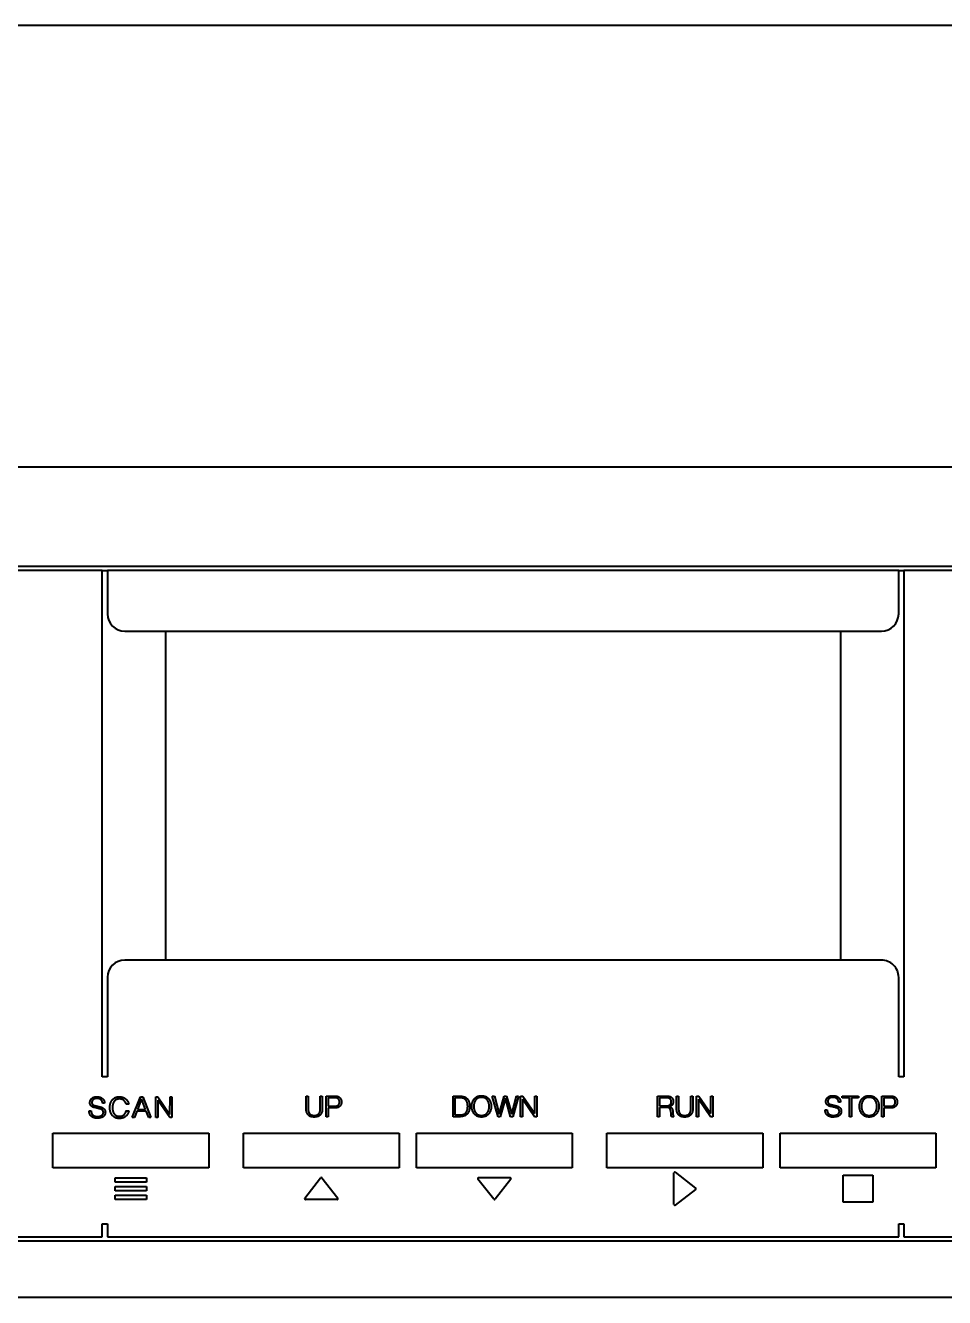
# Model space of a CAD drawing. Header units: millimetres. Extents: x 0 to 3364, y 0 to 2376.
# Drawn here: x 1285.1 to 1391.3, y 1112.7 to 1259.7 of the extents above; entities that cross this region are included whole.
import ezdxf

# ---------------------------------------------------------------- set-up
doc = ezdxf.new("R2010")
doc.units = ezdxf.units.MM
doc.header["$LTSCALE"] = 4
doc.layers.add('가시적인 것(ISO)', color=3, linetype='Continuous', lineweight=40, true_color=0x00ff00)

msp = doc.modelspace()

# ---------------------------------------------------------------- linework, layer by layer
at = {"layer": '가시적인 것(ISO)'}
for p, q in [((1524.3011, 1259.6988), (1172.3011, 1259.6988)), ((1270.3011, 1208.6988), (1475.3011, 1208.6988)), ((1272.8011, 1197.1988), (1472.8011, 1197.1988)), ((1294.0011, 1196.6988), (1275.3011, 1196.6988)), ((1294.0011, 1138.1988), (1294.0011, 1196.6988)), ((1294.0011, 1196.6988), (1294.6011, 1196.6988)), ((1386.0011, 1196.6988), (1294.6011, 1196.6988)), ((1294.6011, 1196.6988), (1294.6011, 1191.6988)), ((1386.0011, 1191.6988), (1386.0011, 1196.6988)), ((1386.0011, 1196.6988), (1386.6011, 1196.6988)), ((1470.3011, 1196.6988), (1386.6011, 1196.6988)), ((1386.6011, 1196.6988), (1386.6011, 1138.1988)), ((1296.6011, 1189.6988), (1384.0011, 1189.6988)), ((1301.3011, 1189.6988), (1301.3011, 1151.7007)), ((1379.3011, 1151.7007), (1379.3011, 1189.6988)), ((1384.0011, 1151.7007), (1296.6011, 1151.7007)), ((1294.6011, 1149.7027), (1294.6011, 1138.1988)), ((1386.0011, 1138.1988), (1386.0011, 1149.7007)), ((1294.6011, 1138.1988), (1294.0011, 1138.1988)), ((1386.6011, 1138.1988), (1386.0011, 1138.1988)), ((1294.2617, 1135.1583), (1294.035, 1135.1583)), ((1297.0686, 1135.031), (1296.767, 1135.031)), ((1297.4682, 1133.4922), (1298.4297, 1135.8749)), ((1298.5465, 1135.648), (1298.0692, 1134.4277)), ((1298.4297, 1135.8749), (1298.6834, 1135.8749)), ((1299.0072, 1134.4277), (1298.5465, 1135.648)), ((1298.6834, 1135.8749), (1299.6182, 1133.4922)), ((1300.1784, 1133.4922), (1300.1784, 1135.8749)), ((1300.1784, 1135.8749), (1300.4319, 1135.8749)), ((1300.4085, 1135.5079), (1300.4052, 1133.4922)), ((1301.7979, 1133.4922), (1300.4085, 1135.5079)), ((1300.4319, 1135.8749), (1301.8212, 1133.8593)), ((1301.8212, 1133.8593), (1301.8246, 1135.8749)), ((1301.8246, 1135.8749), (1302.0514, 1135.8749)), ((1302.0514, 1135.8749), (1302.0514, 1133.4922)), ((1317.5584, 1135.9815), (1317.7852, 1135.9815)), ((1319.1892, 1135.9815), (1319.416, 1135.9815)), ((1319.8661, 1133.5988), (1319.8661, 1135.98)), ((1320.0929, 1135.7848), (1320.0929, 1134.8108)), ((1334.5191, 1133.6002), (1334.5191, 1135.98)), ((1334.5191, 1135.98), (1335.3435, 1135.98)), ((1334.7459, 1135.7848), (1334.7459, 1133.7954)), ((1339.7166, 1133.5988), (1339.0566, 1135.9815)), ((1339.0566, 1135.9815), (1339.2999, 1135.9815)), ((1339.2999, 1135.9815), (1339.8433, 1133.8892)), ((1339.8433, 1133.8892), (1340.4266, 1135.9815)), ((1340.5666, 1135.7372), (1339.9633, 1133.5988)), ((1340.4266, 1135.9815), (1340.71, 1135.9815)), ((1341.1733, 1133.5988), (1340.5666, 1135.7372)), ((1340.71, 1135.9815), (1341.2967, 1133.8892)), ((1341.2967, 1133.8892), (1341.8433, 1135.9815)), ((1342.07, 1135.9815), (1341.4133, 1133.5988)), ((1341.8433, 1135.9815), (1342.07, 1135.9815)), ((1342.3191, 1135.9815), (1342.5726, 1135.9815)), ((1342.3191, 1133.5988), (1342.3191, 1135.9815)), ((1342.5492, 1135.6145), (1342.5459, 1133.5988)), ((1343.9386, 1133.5988), (1342.5492, 1135.6145)), ((1342.5726, 1135.9815), (1343.962, 1133.9659)), ((1343.962, 1133.9659), (1343.9653, 1135.9815)), ((1343.9653, 1135.9815), (1344.1921, 1135.9815)), ((1344.1921, 1135.9815), (1344.1921, 1133.5988)), ((1358.1379, 1133.5988), (1358.1379, 1135.98)), ((1358.3647, 1135.7848), (1358.3647, 1134.857)), ((1360.3533, 1135.9815), (1360.58, 1135.9815)), ((1361.984, 1135.9815), (1362.2108, 1135.9815)), ((1362.661, 1133.5988), (1362.661, 1135.9815)), ((1362.661, 1135.9815), (1362.9144, 1135.9815)), ((1362.8911, 1135.6145), (1362.8877, 1133.5988)), ((1364.2804, 1133.5988), (1362.8911, 1135.6145)), ((1362.9144, 1135.9815), (1364.3038, 1133.9659)), ((1364.3038, 1133.9659), (1364.3071, 1135.9815)), ((1364.3071, 1135.9815), (1364.5339, 1135.9815)), ((1364.5339, 1135.9815), (1364.5339, 1133.5988)), ((1379.2843, 1135.2841), (1379.0576, 1135.2841)), ((1379.4887, 1135.7848), (1379.4887, 1135.98)), ((1379.4887, 1135.98), (1381.3762, 1135.98)), ((1380.3191, 1135.7848), (1379.4887, 1135.7848)), ((1380.3191, 1133.5988), (1380.3191, 1135.7848)), ((1381.3762, 1135.7848), (1380.5459, 1135.7848)), ((1380.5459, 1135.7848), (1380.5459, 1133.5988)), ((1381.3762, 1135.98), (1381.3762, 1135.7848)), ((1384.0729, 1133.5988), (1384.0729, 1135.98)), ((1384.2997, 1135.7848), (1384.2997, 1134.8108)), ((1292.4965, 1134.2637), (1292.7233, 1134.2637)), ((1293.6322, 1134.5246), (1293.1072, 1134.6547)), ((1296.7652, 1134.2621), (1297.0694, 1134.2621)), ((1297.7119, 1133.4922), (1297.4682, 1133.4922)), ((1297.999, 1134.2324), (1297.7119, 1133.4922)), ((1299.084, 1134.2324), (1297.999, 1134.2324)), ((1298.0692, 1134.4277), (1299.0072, 1134.4277)), ((1299.3745, 1133.4922), (1299.084, 1134.2324)), ((1299.6182, 1133.4922), (1299.3745, 1133.4922)), ((1300.4052, 1133.4922), (1300.1784, 1133.4922)), ((1302.0514, 1133.4922), (1301.7979, 1133.4922)), ((1320.0929, 1133.5988), (1319.8661, 1133.5988)), ((1320.0929, 1134.6156), (1320.0929, 1133.5988)), ((1335.3435, 1133.6002), (1334.5191, 1133.6002)), ((1339.9633, 1133.5988), (1339.7166, 1133.5988)), ((1341.4133, 1133.5988), (1341.1733, 1133.5988)), ((1342.5459, 1133.5988), (1342.3191, 1133.5988)), ((1344.1921, 1133.5988), (1343.9386, 1133.5988)), ((1358.3647, 1133.5988), (1358.1379, 1133.5988)), ((1358.3647, 1134.6618), (1358.3647, 1133.5988)), ((1360.0142, 1133.5988), (1359.7678, 1133.5988)), ((1362.8877, 1133.5988), (1362.661, 1133.5988)), ((1364.5339, 1133.5988), (1364.2804, 1133.5988)), ((1377.5191, 1134.3896), (1377.7459, 1134.3896)), ((1378.6548, 1134.6505), (1378.1298, 1134.7805)), ((1380.5459, 1133.5988), (1380.3191, 1133.5988)), ((1384.2997, 1133.5988), (1384.0729, 1133.5988)), ((1384.2997, 1134.6156), (1384.2997, 1133.5988)), ((1288.3011, 1127.6988), (1288.3011, 1131.6988)), ((1288.3011, 1131.6988), (1306.3011, 1131.6988)), ((1306.3011, 1131.6988), (1306.3011, 1127.6988)), ((1310.3012, 1127.6988), (1310.3012, 1131.6988)), ((1310.3012, 1131.6988), (1328.3012, 1131.6988)), ((1328.3012, 1131.6988), (1328.3012, 1127.6988)), ((1330.3011, 1127.6988), (1330.3011, 1131.6988)), ((1330.3011, 1131.6988), (1348.3011, 1131.6988)), ((1348.3011, 1131.6988), (1348.3011, 1127.6988)), ((1352.3011, 1127.6988), (1352.3011, 1131.6988)), ((1352.3011, 1131.6988), (1370.3011, 1131.6988)), ((1370.3011, 1131.6988), (1370.3011, 1127.6988)), ((1372.3015, 1127.6988), (1372.3015, 1131.6988)), ((1372.3015, 1131.6988), (1390.3015, 1131.6988)), ((1390.3015, 1131.6988), (1390.3015, 1127.6988)), ((1306.3011, 1127.6988), (1288.3011, 1127.6988)), ((1328.3012, 1127.6988), (1310.3012, 1127.6988)), ((1348.3011, 1127.6988), (1330.3011, 1127.6988)), ((1370.3011, 1127.6988), (1352.3011, 1127.6988)), ((1390.3015, 1127.6988), (1372.3015, 1127.6988)), ((1295.5011, 1126.0268), (1295.5011, 1126.5268)), ((1295.5011, 1126.5268), (1299.1011, 1126.5268)), ((1299.1011, 1126.0268), (1295.5011, 1126.0268)), ((1299.1011, 1126.5268), (1299.1011, 1126.0268)), ((1317.4004, 1124.1884), (1319.2224, 1126.5204)), ((1319.38, 1126.5204), (1321.2019, 1124.1884)), ((1339.2223, 1124.0653), (1337.4004, 1126.3972)), ((1337.4792, 1126.5588), (1341.1231, 1126.5588)), ((1341.2019, 1126.3972), (1339.3799, 1124.0653)), ((1360.0351, 1123.4549), (1360.0351, 1127.0988)), ((1360.1966, 1127.1776), (1362.5286, 1125.3556)), ((1379.6015, 1123.7268), (1379.6015, 1126.8268)), ((1379.6015, 1126.8268), (1383.0015, 1126.8268)), ((1383.0015, 1126.8268), (1383.0015, 1123.7268)), ((1295.5011, 1125.0268), (1295.5011, 1125.5268)), ((1295.5011, 1125.5268), (1299.1011, 1125.5268)), ((1299.1011, 1125.0268), (1295.5011, 1125.0268)), ((1299.1011, 1125.5268), (1299.1011, 1125.0268)), ((1362.5286, 1125.198), (1360.1966, 1123.3761)), ((1295.5011, 1124.0268), (1295.5011, 1124.5268)), ((1295.5011, 1124.5268), (1299.1011, 1124.5268)), ((1299.1011, 1124.0268), (1295.5011, 1124.0268)), ((1299.1011, 1124.5268), (1299.1011, 1124.0268)), ((1321.1231, 1124.0268), (1317.4792, 1124.0268)), ((1383.0015, 1123.7268), (1379.6015, 1123.7268)), ((1294.0011, 1119.6988), (1294.0011, 1121.1988)), ((1294.0011, 1121.1988), (1294.6011, 1121.1988)), ((1294.6011, 1121.1988), (1294.6011, 1119.6988)), ((1386.0011, 1119.6988), (1386.0011, 1121.1988)), ((1386.0011, 1121.1988), (1386.6011, 1121.1988)), ((1386.6011, 1121.1988), (1386.6011, 1119.6988)), ((1472.8011, 1119.1988), (1272.8011, 1119.1988)), ((1275.3011, 1119.6988), (1294.0011, 1119.6988)), ((1294.6011, 1119.6988), (1386.0011, 1119.6988)), ((1386.6011, 1119.6988), (1470.3011, 1119.6988)), ((1475.3011, 1112.6988), (1270.3011, 1112.6988))]:
    msp.add_line(p, q, dxfattribs=at)
for centre, radius, start, end in [((1296.6011, 1191.6988), 2, 180, 270), ((1384.0011, 1191.6988), 2, 270, 0), ((1296.6011, 1149.7007), 2, 90, 179.943533), ((1384.0011, 1149.7007), 2, 0, 90.000111), ((1319.3012, 1126.4588), 0.1, 38, 142), ((1337.4792, 1126.4588), 0.1, 90, 218), ((1341.1231, 1126.4588), 0.1, 322, 90), ((1360.1351, 1127.0988), 0.1, 52, 180), ((1362.4671, 1125.2768), 0.1, 308, 52), ((1317.4792, 1124.1268), 0.1, 142, 270), ((1321.1231, 1124.1268), 0.1, 270, 38), ((1339.3011, 1124.1268), 0.1, 218, 322), ((1360.1351, 1123.4549), 0.1, 180, 308)]:
    msp.add_arc(centre, radius, start, end, dxfattribs=at)
for points, weights, degree, knots in [([(1293.1072, 1134.6547), (1292.9007, 1134.6969), (1292.7363, 1134.8289), (1292.5605, 1134.9901), (1292.5734, 1135.2283)], [1, 0.971846155251, 1, 0.904163827855, 1], 2, [30.936279877, 30.936279877, 30.936279877, 31.281017822, 31.281017822, 31.652375158, 31.652375158, 31.652375158]), ([(1292.5734, 1135.2283), (1292.5753, 1135.4689), (1292.7315, 1135.6519), (1292.901, 1135.8803), (1293.3879, 1135.9004)], [1, 0.939638647149, 1, 1, 1], 2, [29.55174742, 29.55174742, 29.55174742, 29.93627988, 29.93627988, 30.93627988, 30.93627988, 30.93627988]), ([(1294.035, 1135.1583), (1294.0334, 1135.4121), (1293.8332, 1135.568), (1293.6354, 1135.7116), (1293.3912, 1135.7052), (1293.1702, 1135.7147), (1292.9805, 1135.601), (1292.786, 1135.4673), (1292.8002, 1135.2316)], [1, 0.899717308487, 1, 0.946956636903, 1, 0.957793599563, 1, 0.870586135343, 1], 2, [26.78638113, 26.78638113, 26.78638113, 27.18027841, 27.18027841, 27.57289587, 27.57289587, 27.93098668, 27.93098668, 28.28908535, 28.28908535, 28.28908535]), ([(1292.8002, 1135.2316), (1292.7933, 1135.0823), (1292.907, 1134.9852), (1293.0191, 1134.8993), (1293.1591, 1134.8807)], [1, 0.898432961434, 1, 0.96629459605, 1], 2, [26.324607743, 26.324607743, 26.324607743, 26.556335116, 26.556335116, 26.786381126, 26.786381126, 26.786381126]), ([(1293.1591, 1134.8807), (1293.4486, 1134.809), (1293.738, 1134.7373), (1293.9776, 1134.6855), (1294.172, 1134.5364), (1294.3668, 1134.3677), (1294.354, 1134.1103)], [1, 1, 1, 0.975789326136, 1, 0.899066953895, 1], 2, [24.52320846, 24.52320846, 24.52320846, 25.52320846, 25.52320846, 25.92501211, 25.92501211, 26.32460774, 26.32460774, 26.32460774]), ([(1293.3879, 1135.9004), (1293.7261, 1135.9097), (1294.0006, 1135.7119), (1294.2738, 1135.5024), (1294.2617, 1135.1583)], [1, 0.947358563164, 1, 0.888915161312, 1], 2, [28.4780613, 28.4780613, 28.4780613, 29.02187315, 29.02187315, 29.55174742, 29.55174742, 29.55174742]), ([(1294.8731, 1134.6432), (1294.8711, 1134.8941), (1294.9457, 1135.1336), (1295.0141, 1135.3545), (1295.1593, 1135.5343), (1295.3023, 1135.7095), (1295.5079, 1135.8036), (1295.73, 1135.9037), (1295.9735, 1135.9), (1296.231, 1135.9046), (1296.4671, 1135.8016), (1296.6795, 1135.7075), (1296.828, 1135.529), (1296.9748, 1135.3503), (1297.0421, 1135.1291), (1297.0569, 1135.0805), (1297.0686, 1135.031)], [1, 0.988033903574, 1, 0.982088549591, 1, 0.973999354789, 1, 0.976006851547, 1, 0.97708571506, 1, 0.973650772568, 1, 0.980821970366, 1, 0.997636517031, 0.996249465548], 2, [6.63815835, 6.63815835, 6.63815835, 7.05295879, 7.05295879, 7.43358401, 7.43358401, 7.80391276, 7.80391276, 8.20331032, 8.20331032, 8.62600693, 8.62600693, 9.00622509, 9.00622509, 9.38666038, 9.38666038, 9.47149119, 9.47149119, 9.47149119]), ([(1295.6282, 1135.5698), (1295.4757, 1135.4916), (1295.3751, 1135.3529), (1295.2697, 1135.2068), (1295.2231, 1135.0328), (1295.1713, 1134.8414), (1295.1727, 1134.6432), (1295.1712, 1134.4446), (1295.2231, 1134.2529), (1295.2697, 1134.0792), (1295.3749, 1133.9334), (1295.4753, 1133.7949), (1295.6289, 1133.72), (1295.799, 1133.6408), (1295.9866, 1133.6451)], [1, 0.972564830808, 1, 0.983548068458, 1, 0.990783724209, 1, 0.99076400752, 1, 0.983571486181, 1, 0.970173088015, 1, 0.97376962427, 1], 2, [4.87011293, 4.87011293, 4.87011293, 5.15037036, 5.15037036, 5.44736568, 5.44736568, 5.77569506, 5.77569506, 6.10463939, 6.10463939, 6.40107757, 6.40107757, 6.68031583, 6.68031583, 6.98749909, 6.98749909, 6.98749909]), ([(1296.767, 1135.031), (1296.7094, 1135.2217), (1296.5893, 1135.3807), (1296.3505, 1135.6644), (1295.9799, 1135.6477), (1295.7945, 1135.6518), (1295.6282, 1135.5698)], [0.969231384195, 0.969164403782, 1, 0.896910275354, 1, 0.971339990424, 1], 2, [2.11738615, 2.11738615, 2.11738615, 2.44590007, 2.44590007, 3.02027258, 3.02027258, 3.3233902, 3.3233902, 3.3233902]), ([(1318.4855, 1133.5541), (1317.9922, 1133.5649), (1317.7732, 1133.8242), (1317.5433, 1134.1014), (1317.5584, 1134.4612), (1317.5584, 1135.2213), (1317.5584, 1135.9815)], [1, 1, 1, 0.933363532954, 1, 1, 1], 2, [-5.22802277, -5.22802277, -5.22802277, -4.22802277, -4.22802277, -3.65510849, -3.65510849, -2.65510849, -2.65510849, -2.65510849]), ([(1317.7852, 1135.9815), (1317.7852, 1135.2463), (1317.7852, 1134.5111), (1317.7856, 1134.1011), (1317.9695, 1133.9231), (1318.1907, 1133.7269), (1318.4855, 1133.7493)], [1, 1, 1, 1, 1, 0.920787027499, 1], 2, [-12.92466162, -12.92466162, -12.92466162, -11.92466162, -11.92466162, -10.92466162, -10.92466162, -10.45852907, -10.45852907, -10.45852907]), ([(1318.4855, 1133.7493), (1318.7817, 1133.7266), (1319.0045, 1133.9231), (1319.1889, 1134.1011), (1319.1892, 1134.5111), (1319.1892, 1135.2463), (1319.1892, 1135.9815)], [1, 0.92120924598, 1, 1, 1, 1, 1], 2, [-10.45852907, -10.45852907, -10.45852907, -9.99008527, -9.99008527, -8.99008527, -8.99008527, -7.99008527, -7.99008527, -7.99008527]), ([(1319.416, 1135.9815), (1319.416, 1135.2213), (1319.416, 1134.4612), (1319.4312, 1134.1012), (1319.2008, 1133.8242), (1318.9813, 1133.5649), (1318.4855, 1133.5541)], [1, 1, 1, 0.933070818813, 1, 1, 1], 2, [-7.80110932, -7.80110932, -7.80110932, -6.80110932, -6.80110932, -6.22802277, -6.22802277, -5.22802277, -5.22802277, -5.22802277]), ([(1319.8661, 1135.98), (1320.3951, 1135.98), (1320.924, 1135.98), (1321.2171, 1135.9935), (1321.4379, 1135.8003), (1321.6453, 1135.5917), (1321.6314, 1135.2978)], [1, 1, 1, 0.927739228376, 1, 0.915067146168, 1], 2, [-6.8742903, -6.8742903, -6.8742903, -5.8742903, -5.8742903, -5.40935151, -5.40935151, -4.94750424, -4.94750424, -4.94750424]), ([(1321.4046, 1135.2978), (1321.4174, 1135.5158), (1321.2569, 1135.6639), (1321.088, 1135.7958), (1320.8739, 1135.7848), (1320.4834, 1135.7848), (1320.0929, 1135.7848)], [1, 0.903894934156, 1, 0.936897579583, 1, 1, 1], 2, [-4.17538477, -4.17538477, -4.17538477, -3.83545521, -3.83545521, -3.49354612, -3.49354612, -2.49354612, -2.49354612, -2.49354612]), ([(1321.6314, 1135.2978), (1321.6453, 1135.004), (1321.4379, 1134.7953), (1321.2171, 1134.6021), (1320.924, 1134.6156), (1320.5084, 1134.6156), (1320.0929, 1134.6156)], [1, 0.915071725274, 1, 0.927735638725, 1, 1, 1], 2, [-4.94750424, -4.94750424, -4.94750424, -4.4856514, -4.4856514, -4.02070962, -4.02070962, -3.02070962, -3.02070962, -3.02070962]), ([(1320.0929, 1134.8108), (1320.4834, 1134.8108), (1320.8739, 1134.8108), (1321.088, 1134.7998), (1321.2569, 1134.9317), (1321.4174, 1135.0798), (1321.4046, 1135.2978)], [1, 1, 1, 0.936892773088, 1, 0.903901165454, 1], 2, [-5.85723172, -5.85723172, -5.85723172, -4.85723172, -4.85723172, -4.51531982, -4.51531982, -4.17538477, -4.17538477, -4.17538477]), ([(1337.8111, 1133.5541), (1337.2491, 1133.5707), (1336.9687, 1133.9297), (1336.6762, 1134.3103), (1336.6884, 1134.7901), (1336.6762, 1135.27), (1336.9687, 1135.6506), (1337.2491, 1136.0095), (1337.8111, 1136.0262)], [1, 1, 1, 0.942619095166, 1, 0.942615534252, 1, 1, 1], 2, [5.5374687, 5.5374687, 5.5374687, 6.5374687, 6.5374687, 7.30636214, 7.30636214, 8.07524331, 8.07524331, 9.07524331, 9.07524331, 9.07524331]), ([(1337.8111, 1135.831), (1337.3828, 1135.8485), (1337.1271, 1135.5045), (1336.9051, 1135.1817), (1336.9151, 1134.7901), (1336.9051, 1134.3986), (1337.1271, 1134.0758), (1337.3828, 1133.7318), (1337.8111, 1133.7493)], [1, 0.884165679935, 1, 0.951106599301, 1, 0.951110061584, 1, 0.884160276701, 1], 2, [5.14924903, 5.14924903, 5.14924903, 5.80645867, 5.80645867, 6.43771115, 6.43771115, 7.06897611, 7.06897611, 7.72619337, 7.72619337, 7.72619337]), ([(1337.8111, 1136.0262), (1338.3707, 1136.0095), (1338.6506, 1135.6506), (1338.9427, 1135.2698), (1338.9305, 1134.7901), (1338.9427, 1134.3104), (1338.6506, 1133.9297), (1338.3707, 1133.5707), (1337.8111, 1133.5541)], [1, 1, 1, 0.942811911435, 1, 0.942815498518, 1, 1, 1], 2, [9.07524331, 9.07524331, 9.07524331, 10.07524331, 10.07524331, 10.84397164, 10.84397164, 11.61271201, 11.61271201, 12.61271201, 12.61271201, 12.61271201]), ([(1337.8111, 1133.7493), (1338.2381, 1133.7323), (1338.4922, 1134.0758), (1338.7137, 1134.3987), (1338.7038, 1134.7901), (1338.7137, 1135.1816), (1338.4922, 1135.5045), (1338.2381, 1135.848), (1337.8111, 1135.831)], [1, 0.883826055028, 1, 0.951334165713, 1, 0.951330813973, 1, 0.883831142078, 1], 2, [2.57694434, 2.57694434, 2.57694434, 3.23198289, 3.23198289, 3.86310668, 3.86310668, 4.49421795, 4.49421795, 5.14924903, 5.14924903, 5.14924903]), ([(1358.1379, 1135.98), (1358.6871, 1135.98), (1359.2364, 1135.98), (1359.5179, 1135.9912), (1359.7495, 1135.8309), (1359.9786, 1135.6523), (1359.9647, 1135.3622)], [1, 1, 1, 0.94839660606, 1, 0.887717296548, 1], 2, [12.01124311, 12.01124311, 12.01124311, 13.01124311, 13.01124311, 13.46431898, 13.46431898, 13.91094601, 13.91094601, 13.91094601]), ([(1359.7379, 1135.3159), (1359.7486, 1135.516), (1359.6075, 1135.6581), (1359.4389, 1135.799), (1359.2196, 1135.7848), (1358.7921, 1135.7848), (1358.3647, 1135.7848)], [1, 0.914018011134, 1, 0.928526660768, 1, 1, 1], 2, [-4.08182716, -4.08182716, -4.08182716, -3.76761147, -3.76761147, -3.41921134, -3.41921134, -2.41921134, -2.41921134, -2.41921134]), ([(1358.3647, 1134.857), (1358.7921, 1134.857), (1359.2196, 1134.857), (1359.4234, 1134.8524), (1359.5835, 1134.9787), (1359.7422, 1135.11), (1359.7379, 1135.3159)], [1, 1, 1, 0.941069200056, 1, 0.900401831841, 1], 2, [-5.72780087, -5.72780087, -5.72780087, -4.72780087, -4.72780087, -4.40158076, -4.40158076, -4.08182716, -4.08182716, -4.08182716]), ([(1359.9647, 1135.3622), (1359.9704, 1135.1476), (1359.8468, 1134.972), (1359.7118, 1134.7949), (1359.492, 1134.756)], [1, 0.94919180422, 1, 0.928798673495, 1], 2, [11.312608753, 11.312608753, 11.312608753, 11.658098654, 11.658098654, 12.011243109, 12.011243109, 12.011243109]), ([(1361.2804, 1133.5541), (1360.787, 1133.5649), (1360.568, 1133.8242), (1360.3382, 1134.1014), (1360.3533, 1134.4612), (1360.3533, 1135.2213), (1360.3533, 1135.9815)], [1, 1, 1, 0.933363532954, 1, 1, 1], 2, [2.65510849, 2.65510849, 2.65510849, 3.65510849, 3.65510849, 4.22802277, 4.22802277, 5.22802277, 5.22802277, 5.22802277]), ([(1360.58, 1135.9815), (1360.58, 1135.2463), (1360.58, 1134.5111), (1360.5805, 1134.1011), (1360.7643, 1133.9231), (1360.9855, 1133.7269), (1361.2804, 1133.7493)], [1, 1, 1, 1, 1, 0.920787027499, 1], 2, [10.45852907, 10.45852907, 10.45852907, 11.45852907, 11.45852907, 12.45852907, 12.45852907, 12.92466162, 12.92466162, 12.92466162]), ([(1361.2804, 1133.7493), (1361.5765, 1133.7266), (1361.7993, 1133.9231), (1361.9837, 1134.1011), (1361.984, 1134.5111), (1361.984, 1135.2463), (1361.984, 1135.9815)], [1, 0.92120924598, 1, 1, 1, 1, 1], 2, [7.99008527, 7.99008527, 7.99008527, 8.45852907, 8.45852907, 9.45852907, 9.45852907, 10.45852907, 10.45852907, 10.45852907]), ([(1362.2108, 1135.9815), (1362.2108, 1135.2213), (1362.2108, 1134.4612), (1362.226, 1134.1012), (1361.9956, 1133.8242), (1361.7761, 1133.5649), (1361.2804, 1133.5541)], [1, 1, 1, 0.933070818813, 1, 1, 1], 2, [5.22802277, 5.22802277, 5.22802277, 6.22802277, 6.22802277, 6.80110932, 6.80110932, 7.80110932, 7.80110932, 7.80110932]), ([(1378.1298, 1134.7805), (1377.9233, 1134.8227), (1377.7589, 1134.9548), (1377.5831, 1135.1159), (1377.596, 1135.3541)], [1, 0.971846155251, 1, 0.904163827855, 1], 2, [30.936279877, 30.936279877, 30.936279877, 31.281017822, 31.281017822, 31.652375158, 31.652375158, 31.652375158]), ([(1377.596, 1135.3541), (1377.5979, 1135.5947), (1377.7541, 1135.7777), (1377.9236, 1136.0061), (1378.4105, 1136.0262)], [1, 0.939638647149, 1, 1, 1], 2, [29.55174742, 29.55174742, 29.55174742, 29.93627988, 29.93627988, 30.93627988, 30.93627988, 30.93627988]), ([(1379.0576, 1135.2841), (1379.056, 1135.5379), (1378.8558, 1135.6938), (1378.658, 1135.8374), (1378.4138, 1135.831), (1378.1928, 1135.8405), (1378.0031, 1135.7268), (1377.8086, 1135.5931), (1377.8228, 1135.3574)], [1, 0.899717308487, 1, 0.946956636903, 1, 0.957793599563, 1, 0.870586135343, 1], 2, [26.78638113, 26.78638113, 26.78638113, 27.18027841, 27.18027841, 27.57289587, 27.57289587, 27.93098668, 27.93098668, 28.28908535, 28.28908535, 28.28908535]), ([(1377.8228, 1135.3574), (1377.8159, 1135.2081), (1377.9296, 1135.111), (1378.0417, 1135.0252), (1378.1817, 1135.0065)], [1, 0.898432961434, 1, 0.96629459605, 1], 2, [26.324607743, 26.324607743, 26.324607743, 26.556335116, 26.556335116, 26.786381126, 26.786381126, 26.786381126]), ([(1378.1817, 1135.0065), (1378.4712, 1134.9348), (1378.7606, 1134.8631), (1379.0002, 1134.8113), (1379.1946, 1134.6622), (1379.3894, 1134.4935), (1379.3766, 1134.2362)], [1, 1, 1, 0.975789326136, 1, 0.899066953895, 1], 2, [24.52320846, 24.52320846, 24.52320846, 25.52320846, 25.52320846, 25.92501211, 25.92501211, 26.32460774, 26.32460774, 26.32460774]), ([(1378.4105, 1136.0262), (1378.7487, 1136.0355), (1379.0232, 1135.8377), (1379.2964, 1135.6282), (1379.2843, 1135.2841)], [1, 0.947358563164, 1, 0.888915161312, 1], 2, [28.4780613, 28.4780613, 28.4780613, 29.02187315, 29.02187315, 29.55174742, 29.55174742, 29.55174742]), ([(1382.5957, 1133.5541), (1382.0337, 1133.5707), (1381.7533, 1133.9297), (1381.4607, 1134.3103), (1381.4729, 1134.7901), (1381.4607, 1135.27), (1381.7533, 1135.6506), (1382.0337, 1136.0095), (1382.5957, 1136.0262)], [1, 1, 1, 0.942619095165, 1, 0.942615534252, 1, 1, 1], 2, [5.5374687, 5.5374687, 5.5374687, 6.5374687, 6.5374687, 7.30636214, 7.30636214, 8.07524331, 8.07524331, 9.07524331, 9.07524331, 9.07524331]), ([(1382.5957, 1135.831), (1382.1674, 1135.8485), (1381.9116, 1135.5045), (1381.6897, 1135.1817), (1381.6997, 1134.7901), (1381.6897, 1134.3986), (1381.9116, 1134.0758), (1382.1674, 1133.7318), (1382.5957, 1133.7493)], [0.999999944766, 0.884165707552, 1, 0.951106599301, 1, 0.951110061584, 1, 0.884160276701, 1], 2, [-5.14924903, -5.14924903, -5.14924903, -4.49203951, -4.49203951, -3.86078698, -3.86078698, -3.22952198, -3.22952198, -2.57230469, -2.57230469, -2.57230469]), ([(1382.5957, 1136.0262), (1383.1552, 1136.0095), (1383.4351, 1135.6506), (1383.7272, 1135.2698), (1383.7151, 1134.7901), (1383.7272, 1134.3104), (1383.4351, 1133.9297), (1383.1552, 1133.5707), (1382.5957, 1133.5541)], [1, 1, 1, 0.942811911435, 1, 0.942815498518, 1, 1, 1], 2, [9.07524331, 9.07524331, 9.07524331, 10.07524331, 10.07524331, 10.84397164, 10.84397164, 11.61271201, 11.61271201, 12.61271201, 12.61271201, 12.61271201]), ([(1382.5957, 1133.7493), (1383.0226, 1133.7323), (1383.2768, 1134.0758), (1383.4983, 1134.3987), (1383.4883, 1134.7901), (1383.4983, 1135.1816), (1383.2768, 1135.5045), (1383.0226, 1135.848), (1382.5957, 1135.831)], [0.999999944604, 0.883826082726, 1, 0.951334165713, 1, 0.951330813973, 1, 0.883831142078, 1], 2, [-2.57230469, -2.57230469, -2.57230469, -1.91726626, -1.91726626, -1.28614243, -1.28614243, -0.65503112, -0.65503112, 0, 0, 0]), ([(1384.0729, 1135.98), (1384.6019, 1135.98), (1385.1308, 1135.98), (1385.4239, 1135.9935), (1385.6447, 1135.8003), (1385.8522, 1135.5917), (1385.8382, 1135.2978)], [1, 1, 1, 0.927739228376, 1, 0.915067146168, 1], 2, [-6.8742903, -6.8742903, -6.8742903, -5.8742903, -5.8742903, -5.40935151, -5.40935151, -4.94750424, -4.94750424, -4.94750424]), ([(1385.6114, 1135.2978), (1385.6242, 1135.5158), (1385.4637, 1135.6639), (1385.2948, 1135.7958), (1385.0807, 1135.7848), (1384.6902, 1135.7848), (1384.2997, 1135.7848)], [1, 0.903894934156, 1, 0.936897579583, 1, 1, 1], 2, [-4.17538477, -4.17538477, -4.17538477, -3.83545521, -3.83545521, -3.49354612, -3.49354612, -2.49354612, -2.49354612, -2.49354612]), ([(1385.8382, 1135.2978), (1385.8522, 1135.004), (1385.6447, 1134.7953), (1385.4239, 1134.6021), (1385.1308, 1134.6156), (1384.7152, 1134.6156), (1384.2997, 1134.6156)], [1, 0.915071725274, 1, 0.927735638725, 1, 1, 1], 2, [-4.94750424, -4.94750424, -4.94750424, -4.4856514, -4.4856514, -4.02070962, -4.02070962, -3.02070962, -3.02070962, -3.02070962]), ([(1384.2997, 1134.8108), (1384.6902, 1134.8108), (1385.0807, 1134.8108), (1385.2948, 1134.7998), (1385.4637, 1134.9317), (1385.6242, 1135.0798), (1385.6114, 1135.2978)], [1, 1, 1, 0.936892773088, 1, 0.903901165454, 1], 2, [-5.85723172, -5.85723172, -5.85723172, -4.85723172, -4.85723172, -4.51531982, -4.51531982, -4.17538477, -4.17538477, -4.17538477]), ([(1293.4452, 1133.4283), (1293.0629, 1133.4078), (1292.75, 1133.6284), (1292.4856, 1133.8307), (1292.4965, 1134.2637)], [1, 0.944807698949, 1, 1, 1], 2, [21.54761037, 21.54761037, 21.54761037, 22.16184794, 22.16184794, 23.16184794, 23.16184794, 23.16184794]), ([(1292.7233, 1134.2637), (1292.7246, 1133.902), (1292.9449, 1133.7598), (1293.2007, 1133.6064), (1293.4985, 1133.6235)], [1, 1, 1, 0.955700656756, 1], 2, [33.42816104, 33.42816104, 33.42816104, 34.42816104, 34.42816104, 34.91038185, 34.91038185, 34.91038185]), ([(1294.354, 1134.1103), (1294.3549, 1133.885), (1294.2154, 1133.708), (1294.0547, 1133.4556), (1293.4452, 1133.4283)], [1, 0.944138118052, 1, 1, 1], 2, [23.16184794, 23.16184794, 23.16184794, 23.52320846, 23.52320846, 24.52320846, 24.52320846, 24.52320846]), ([(1293.4985, 1133.6235), (1293.7175, 1133.6244), (1293.9064, 1133.7352), (1294.1266, 1133.8559), (1294.1273, 1134.107)], [1, 0.965641541509, 1, 0.861241958635, 1], 2, [32.693543131, 32.693543131, 32.693543131, 33.050124441, 33.050124441, 33.428161036, 33.428161036, 33.428161036]), ([(1294.1273, 1134.107), (1294.1285, 1134.3001), (1293.9643, 1134.4018), (1293.811, 1134.4976), (1293.6322, 1134.5246)], [1, 0.872110087171, 1, 0.979266225675, 1], 2, [32.103054783, 32.103054783, 32.103054783, 32.396371004, 32.396371004, 32.693543131, 32.693543131, 32.693543131]), ([(1297.0694, 1134.2621), (1297.0574, 1134.2114), (1297.0421, 1134.1615), (1296.9746, 1133.942), (1296.8298, 1133.7637), (1296.6834, 1133.5854), (1296.4728, 1133.4912), (1296.2388, 1133.3882), (1295.9831, 1133.3928), (1295.733, 1133.3883), (1295.504, 1133.489), (1295.2967, 1133.582), (1295.1539, 1133.7586), (1295.0106, 1133.9376), (1294.9436, 1134.1568), (1294.871, 1134.3946), (1294.8731, 1134.6432)], [0.996090674398, 0.997514232405, 1, 0.98166141352, 1, 0.973346120209, 1, 0.976707514871, 1, 0.976740734098, 1, 0.972624535152, 1, 0.982161850455, 1, 0.988416429679, 1], 2, [3.15917329, 3.15917329, 3.15917329, 3.24618132, 3.24618132, 3.6242303, 3.6242303, 4.00186765, 4.00186765, 4.42137171, 4.42137171, 4.83178052, 4.83178052, 5.20339226, 5.20339226, 5.58096785, 5.58096785, 5.99209606, 5.99209606, 5.99209606]), ([(1295.9866, 1133.6451), (1296.1142, 1133.6421), (1296.239, 1133.6688), (1296.3543, 1133.7237), (1296.4572, 1133.7745), (1296.5452, 1133.8481), (1296.6135, 1133.9404), (1296.6836, 1134.0362), (1296.7345, 1134.1435), (1296.7643, 1134.2584), (1296.7646, 1134.2596), (1296.7649, 1134.2609), (1296.7652, 1134.2621)], [1, 0.981841819795, 0.981841819795, 1, 0.981304623299, 0.981304623299, 1, 0.988139351687, 0.988139351687, 1, 1, 1, 1], 3, [3.971419227, 3.971419227, 3.971419227, 3.971419227, 4.287661859, 4.287661859, 4.287661859, 4.571865092, 4.571865092, 4.571865092, 4.866871805, 4.866871805, 4.866871805, 4.870112935, 4.870112935, 4.870112935, 4.870112935]), ([(1359.7061, 1133.971), (1359.7072, 1134.2174), (1359.6212, 1134.4484), (1359.5389, 1134.6611), (1359.2277, 1134.6618), (1358.7962, 1134.6618), (1358.3647, 1134.6618)], [1, 0.983783494785, 1, 1, 1, 1, 1], 2, [5.65750861, 5.65750861, 5.65750861, 6.0638165, 6.0638165, 7.0638165, 7.0638165, 8.0638165, 8.0638165, 8.0638165]), ([(1359.492, 1134.756), (1359.6928, 1134.7396), (1359.8076, 1134.5743), (1359.9039, 1134.4062), (1359.9042, 1134.2124), (1359.9082, 1134.0776), (1359.9254, 1133.8893), (1359.9318, 1133.7324), (1360.0142, 1133.5988)], [1, 0.900626696808, 1, 0.966463800589, 1, 1, 1, 0.967460104111, 1], 2, [9.42856468, 9.42856468, 9.42856468, 9.74108367, 9.74108367, 10.05671277, 10.05671277, 11.05671277, 11.05671277, 11.31260875, 11.31260875, 11.31260875]), ([(1359.7678, 1133.5988), (1359.725, 1133.6857), (1359.7187, 1133.7824), (1359.709, 1133.8905), (1359.7061, 1133.971)], [1, 0.980804416345, 1, 1, 1], 2, [8.0638165, 8.0638165, 8.0638165, 8.223207, 8.223207, 9.223207, 9.223207, 9.223207]), ([(1378.4678, 1133.5541), (1378.0855, 1133.5336), (1377.7726, 1133.7542), (1377.5082, 1133.9565), (1377.5191, 1134.3896)], [1, 0.944807698949, 1, 1, 1], 2, [21.54761037, 21.54761037, 21.54761037, 22.16184794, 22.16184794, 23.16184794, 23.16184794, 23.16184794]), ([(1377.7459, 1134.3896), (1377.7472, 1134.0278), (1377.9675, 1133.8856), (1378.2233, 1133.7322), (1378.5211, 1133.7493)], [1, 1, 1, 0.955700656756, 1], 2, [33.42816104, 33.42816104, 33.42816104, 34.42816104, 34.42816104, 34.91038185, 34.91038185, 34.91038185]), ([(1379.3766, 1134.2362), (1379.3775, 1134.0108), (1379.238, 1133.8338), (1379.0773, 1133.5814), (1378.4678, 1133.5541)], [1, 0.944138118052, 1, 1, 1], 2, [23.16184794, 23.16184794, 23.16184794, 23.52320846, 23.52320846, 24.52320846, 24.52320846, 24.52320846]), ([(1378.5211, 1133.7493), (1378.7401, 1133.7502), (1378.929, 1133.861), (1379.1492, 1133.9817), (1379.1499, 1134.2328)], [1, 0.965641541509, 1, 0.861241958635, 1], 2, [32.693543131, 32.693543131, 32.693543131, 33.050124441, 33.050124441, 33.428161036, 33.428161036, 33.428161036]), ([(1379.1499, 1134.2328), (1379.1511, 1134.4259), (1378.9869, 1134.5276), (1378.8336, 1134.6234), (1378.6548, 1134.6505)], [1, 0.872110087171, 1, 0.979266225675, 1], 2, [32.103054783, 32.103054783, 32.103054783, 32.396371004, 32.396371004, 32.693543131, 32.693543131, 32.693543131])]:
    msp.add_rational_spline(points, weights, degree=degree, knots=knots, dxfattribs=at)
for points, knots in [([(1334.7459, 1133.7954), (1334.9879, 1133.7954), (1335.23, 1133.7954), (1335.7404, 1133.7889), (1335.9774, 1134.0258), (1336.2143, 1134.2626), (1336.2115, 1134.7902), (1336.2143, 1135.3177), (1335.9774, 1135.5545), (1335.7404, 1135.7913), (1335.23, 1135.7848), (1334.9879, 1135.7848), (1334.7459, 1135.7848)], [-13.6578538, -13.6578538, -13.6578538, -12.6578538, -12.6578538, -11.6578538, -11.6578538, -10.6578538, -10.6578538, -9.6578538, -9.6578538, -8.6578538, -8.6578538, -7.6578538, -7.6578538, -7.6578538]), ([(1335.3435, 1135.98), (1335.8829, 1135.9676), (1336.16, 1135.6707), (1336.4371, 1135.3738), (1336.4382, 1134.7902), (1336.4371, 1134.2065), (1336.16, 1133.9096), (1335.8829, 1133.6127), (1335.3435, 1133.6002)], [-6.67012714, -6.67012714, -6.67012714, -5.67012714, -5.67012714, -4.67012714, -4.67012714, -3.67012714, -3.67012714, -2.67012714, -2.67012714, -2.67012714])]:
    msp.add_open_spline(points, degree=2, knots=knots, dxfattribs=at)

doc.saveas('drawing.dxf')
